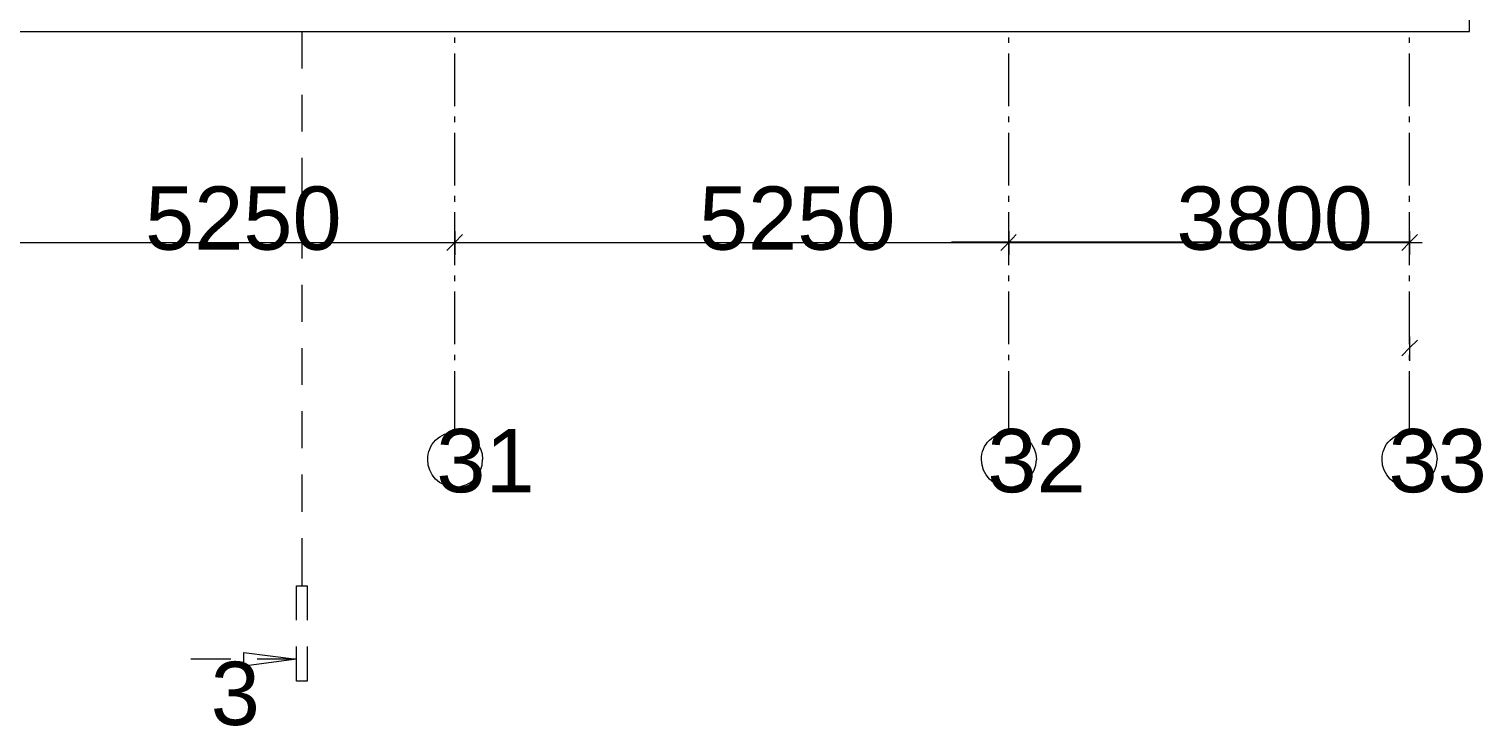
# Model space of a CAD drawing. Header units: millimetres. Extents: x -213547 to 415037, y -3642 to 106956.
# Drawn here: x -94899 to -81109, y -1940 to 4669 of the extents above; entities that cross this region are included whole.
import ezdxf

# ---------------------------------------------------------------- set-up
doc = ezdxf.new("R2010")
doc.units = ezdxf.units.MM
doc.styles.get("Standard").update_dxf_attribs({"font": 'arial.ttf'})

msp = doc.modelspace()

# ---------------------------------------------------------------- linework, layer by layer
at = {"lineweight": 9}
for points in [[(-122034.9, 12402), (-117980.7, 12402), (-117980.7, 4645.2), (-81234.7, 4645.2), (-81234.7, 27161.4), (-86394.6, 27161.4), (-95083.3, 27161.4), (-113278.4, 27161.4), (-113278.4, 32867.8), (-122094.2, 32867.8), (-122094.2, 32465.3)], [(-92312.7, 4645.2), (-92312.7, 4293.6)], [(-90859.7, 4539.3), (-90859.7, 4590.2)], [(-85606.6, 4539.3), (-85606.6, 4590.2)], [(-81806.6, 4539.3), (-81806.6, 4590.2)], [(-90859.7, 3937.8), (-90859.7, 4437.7)], [(-85606.6, 3937.8), (-85606.6, 4437.7)], [(-81806.6, 3937.8), (-81806.6, 4437.7)], [(-92312.7, 4043.7), (-92312.7, 3696.3)], [(-90859.7, 3785.3), (-90859.7, 3840.3)], [(-85606.6, 3785.3), (-85606.6, 3840.3)], [(-81806.6, 3785.3), (-81806.6, 3840.3)], [(-90859.7, 3183.7), (-90859.7, 3683.6)], [(-85606.6, 3183.7), (-85606.6, 3683.6)], [(-81806.6, 3183.7), (-81806.6, 3683.6)], [(-92312.7, 3446.3), (-92312.7, 3094.7)], [(-90859.7, 3031.2), (-90859.7, 3086.3)], [(-85606.6, 3031.2), (-85606.6, 3086.3)], [(-81806.6, 3031.2), (-81806.6, 3086.3)], [(-90859.7, 2429.6), (-90859.7, 2933.7)], [(-85606.6, 2429.6), (-85606.6, 2933.7)], [(-81806.6, 2429.6), (-81806.6, 2933.7)], [(-92312.7, 2844.8), (-92312.7, 2493.2)], [(-150202.4, 2645.7), (-146402.4, 2645.7), (-145699.1, 2645.7), (-141195.9, 2645.7), (-140395.2, 2645.7), (-136294.4, 2645.7), (-134892.2, 2645.7), (-133091.8, 2645.7), (-131291.3, 2645.7), (-126186.5, 2645.7), (-122284.9, 2645.7), (-121984.1, 2645.7), (-117480.8, 2645.7), (-113977.4, 2645.7), (-112176.9, 2645.7), (-108224.4, 2645.7), (-106123.2, 2645.7), (-101018.4, 2645.7), (-99616.2, 2645.7), (-96117, 2645.7), (-90859.7, 2645.7), (-85606.6, 2645.7), (-81683.7, 2645.7)], [(-90859.7, 2751.6), (-90859.7, 2645.7), (-90859.7, 2527.1)], [(-85606.6, 2751.6), (-85606.6, 2645.7), (-85606.6, 2527.1)], [(-81806.6, 2751.6), (-81806.6, 2645.7), (-81806.6, 2527.1)], [(-92312.7, 2243.2), (-92312.7, 1891.6)], [(-90859.7, 2277.1), (-90859.7, 2332.2)], [(-85606.6, 2277.1), (-85606.6, 2332.2)], [(-81806.6, 2277.1), (-81806.6, 2332.2)], [(-90859.7, 1679.8), (-90859.7, 2179.7)], [(-85606.6, 1679.8), (-85606.6, 2179.7)], [(-81806.6, 1679.8), (-81806.6, 2179.7)], [(-81806.6, 1751.8), (-81806.6, 1645.9), (-81806.6, 1523)], [(-92312.7, 1641.7), (-92312.7, 1294.3)], [(-90859.7, 1527.3), (-90859.7, 1578.1)], [(-85606.6, 1527.3), (-85606.6, 1578.1)], [(-81806.6, 1527.3), (-81806.6, 1578.1)], [(-92312.7, 1044.3), (-92312.7, 692.7)], [(-92312.7, 442.8), (-92312.7, 91.2)], [(-92312.7, -158.8), (-92312.7, -612.1)], [(-92363.6, -938.3), (-92363.6, -612.1), (-92261.9, -612.1), (-92261.9, -938.3)], [(-92261.9, -1188.2), (-92261.9, -1514.4), (-92363.6, -1514.4), (-92363.6, -1188.2)], [(-92986.3, -1306.8), (-93363.3, -1306.8)], [(-92363.6, -1306.8), (-92736.4, -1306.8)]]:
    msp.add_lwpolyline(points, dxfattribs=at)
at = {"lineweight": 18}
for points in [[(-90787.6, 2721.9), (-90859.7, 2645.7), (-90935.9, 2569.4)], [(-85534.6, 2721.9), (-85606.6, 2645.7), (-85682.8, 2569.4)], [(-81730.3, 2721.9), (-81806.6, 2645.7), (-81878.6, 2569.4)], [(-81730.3, 1717.9), (-81806.6, 1645.9), (-81878.6, 1569.6)]]:
    msp.add_lwpolyline(points, dxfattribs=at)
at = {"ltscale": 0.5}
msp.add_lwpolyline([(-81806.6, 2645.7), (-86149.3, 2645.7)], dxfattribs=at)
at = {"lineweight": 9}
for points in [[(-91118.1, 586.8, -0.4180328), (-90859.7, 845.2), (-90859.7, 1425.6)], [(-85865, 586.8, -0.4180328), (-85606.6, 845.2), (-85606.6, 1425.6)], [(-82065, 586.8, -0.4180328), (-81806.6, 845.2), (-81806.6, 1425.6)]]:
    msp.add_lwpolyline(points, format="xyb", dxfattribs=at)
msp.add_lwpolyline([(-92863.4, -1243.3), (-92363.6, -1306.8), (-92863.4, -1374.6)], close=True, dxfattribs=at)
for centre in [(-90861, 588.1), (-85607.9, 588.1), (-81807.9, 588.1)]:
    msp.add_arc(centre, 264, 270.28622, 359.71378, dxfattribs=at)
for points in [[(-90859.7, 845.2), (-90715.6, 845.2), (-90597, 730.9), (-90597, 586.8)], [(-85606.6, 845.2), (-85462.6, 845.2), (-85343.9, 730.9), (-85343.9, 586.8)], [(-81806.6, 845.2), (-81662.6, 845.2), (-81543.9, 730.9), (-81543.9, 586.8)], [(-90859.7, 324.2), (-91003.7, 324.2), (-91118.1, 442.8), (-91118.1, 586.8)], [(-85606.6, 324.2), (-85750.6, 324.2), (-85865, 442.8), (-85865, 586.8)], [(-81806.6, 324.2), (-81950.6, 324.2), (-82065, 442.8), (-82065, 586.8)]]:
    msp.add_open_spline(points, degree=3, dxfattribs=at)

# ---------------------------------------------------------------- texts
at = {"char_height": 600, "attachment_point": 4}
for s, insert in [('5250', (-93798.6, 2871.6)), ('5250', (-88545.3, 2871.6)), ('3800', (-84016.5, 2871.6)), ('31', (-91036.2, 571.4)), ('32', (-85808.4, 571.4)), ('33', (-82004, 571.4)), ('3', (-93175.7, -1635.8))]:
    msp.add_mtext(s, dxfattribs=dict(at, insert=insert))

doc.saveas('drawing.dxf')
